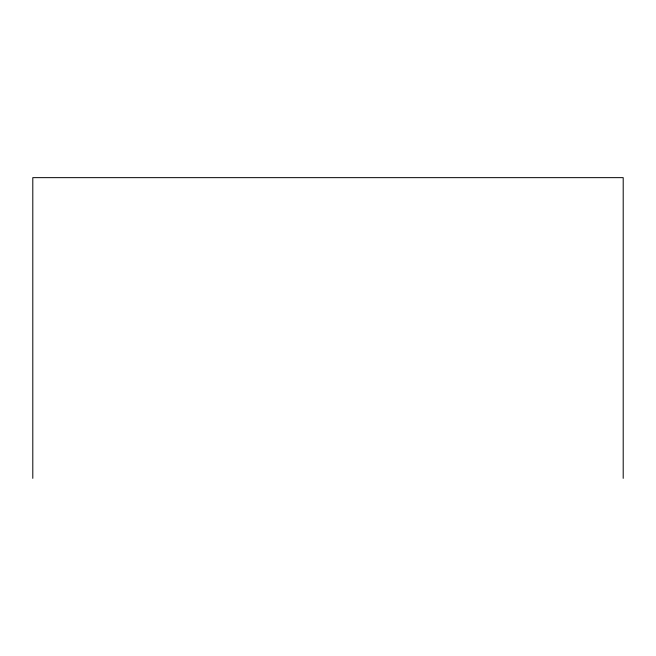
<?xml version="1.0" encoding="UTF-8"?>
<svg xmlns="http://www.w3.org/2000/svg" width="656" height="656" viewBox="0 0 656 656"><rect width="100%" height="100%" fill="white"/><g stroke="black" fill="none" stroke-linecap="round" stroke-linejoin="round"><path stroke-width="0.98" d="M623.2 478.355L623.2 177.645L32.8 177.645L32.8 478.355"/></g></svg>
